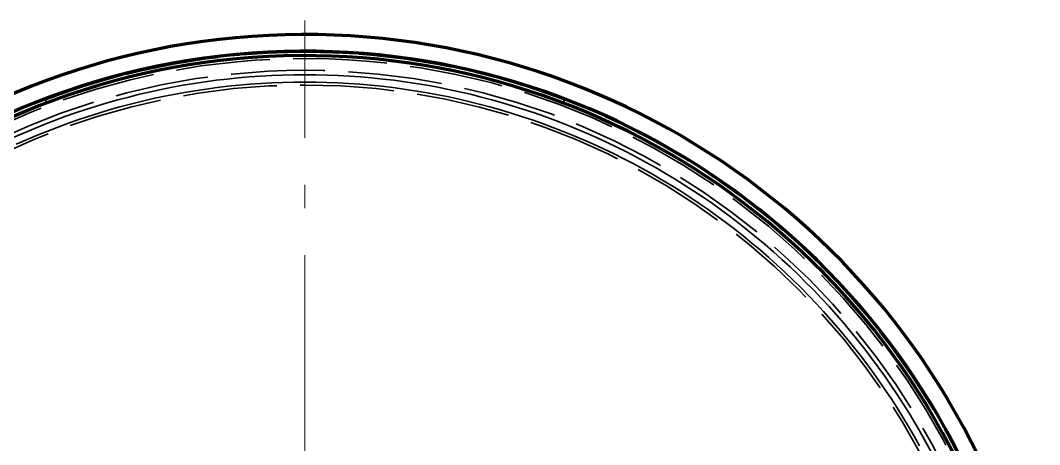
# Model space of a CAD drawing. Header units: millimetres. Extents: x 0 to 2382, y 0 to 420.
# Drawn here: x 148.65 to 192.07, y 119.62 to 137.68 of the extents above; entities that cross this region are included whole.
import ezdxf

# ---------------------------------------------------------------- set-up
doc = ezdxf.new("R2010")
doc.units = ezdxf.units.MM
doc.linetypes.add('IRAM-E-TRAZOS', pattern=[5, 4, -1])
doc.linetypes.add('IRAM-F-TRAZO-PUNTO', pattern=[20, 15, -2, 1, -2])
for name, color, linetype, lineweight in [('01-VISIBLE', 7, 'CONTINUOUS', 70), ('02-OCULTA', 4, 'IRAM-E-TRAZOS', 35), ('03-EJE', 1, 'IRAM-F-TRAZO-PUNTO', 18)]:
    doc.layers.add(name, color=color, linetype=linetype, lineweight=lineweight)

msp = doc.modelspace()

# ---------------------------------------------------------------- linework, layer by layer
at = {"layer": '01-VISIBLE'}
for radius, start, end in [(31.9, 15.92, 172.1625), (31.188, 16.2937, 171.9823), (31, 16.395, 171.9335)]:
    msp.add_arc((160.77, 105.181), radius, start, end, dxfattribs=at)
at = {"layer": '02-OCULTA'}
for p, q in [((149.765, 134.162), (149.712, 134.303)), ((149.765, 134.162), (149.712, 134.303)), ((171.775, 134.162), (171.828, 134.303)), ((171.775, 134.162), (171.828, 134.303))]:
    msp.add_line(p, q, dxfattribs=at)
for points in [[(148.347, 132.694), (148.781, 132.886), (149.218, 133.071), (149.657, 133.249), (150.099, 133.42), (150.544, 133.584), (150.992, 133.741), (151.441, 133.891), (151.894, 134.034), (152.348, 134.17), (152.804, 134.299), (153.263, 134.42), (153.723, 134.535), (154.185, 134.642), (154.648, 134.741), (155.113, 134.834), (155.58, 134.919), (156.048, 134.997), (156.517, 135.067), (156.987, 135.13), (157.457, 135.186), (157.929, 135.235), (158.402, 135.275), (158.875, 135.309), (159.348, 135.335), (159.822, 135.354), (160.296, 135.365), (160.77, 135.368), (161.244, 135.365), (161.718, 135.354), (162.192, 135.335), (162.666, 135.309), (163.139, 135.275), (163.611, 135.235), (164.083, 135.186), (164.554, 135.13), (165.023, 135.067), (165.492, 134.997), (165.96, 134.919), (166.427, 134.834), (166.892, 134.741), (167.355, 134.642), (167.817, 134.535), (168.277, 134.42), (168.736, 134.299), (169.192, 134.17), (169.646, 134.034), (170.099, 133.891), (170.548, 133.741), (170.996, 133.584), (171.441, 133.42), (171.883, 133.249), (172.322, 133.071), (172.759, 132.886), (173.193, 132.694), (173.623, 132.496), (174.051, 132.291), (174.475, 132.079), (174.896, 131.86), (175.313, 131.635), (175.727, 131.403), (176.137, 131.165), (176.543, 130.921), (176.946, 130.67), (177.344, 130.413), (177.738, 130.149), (178.128, 129.88), (178.514, 129.604), (178.896, 129.322), (179.273, 129.035), (179.645, 128.741), (180.013, 128.442), (180.376, 128.137), (180.734, 127.826), (181.087, 127.509), (181.435, 127.188), (181.778, 126.86), (182.116, 126.528), (182.449, 126.19), (182.776, 125.847), (183.098, 125.498), (183.414, 125.145), (183.725, 124.787), (184.03, 124.424), (184.329, 124.056), (184.623, 123.684), (184.911, 123.307), (185.192, 122.925), (185.468, 122.539), (185.737, 122.149), (186.001, 121.755), (186.258, 121.357), (186.509, 120.954), (186.753, 120.548), (186.991, 120.138), (187.223, 119.724), (187.448, 119.307)], [(186.949, 119.574), (186.72, 119.983), (186.484, 120.389), (186.242, 120.791), (185.994, 121.189), (185.74, 121.583), (185.479, 121.974), (185.212, 122.36), (184.939, 122.742), (184.661, 123.119), (184.376, 123.492), (184.085, 123.861), (183.789, 124.225), (183.487, 124.584), (183.18, 124.938), (182.867, 125.288), (182.548, 125.633), (182.224, 125.972), (181.895, 126.307), (181.561, 126.636), (181.221, 126.96), (180.877, 127.278), (180.527, 127.591), (180.173, 127.899), (179.813, 128.201), (179.45, 128.497), (179.081, 128.788), (178.708, 129.072), (178.33, 129.351), (177.949, 129.624), (177.563, 129.891), (177.172, 130.151), (176.778, 130.406), (176.38, 130.654), (175.978, 130.896), (175.572, 131.132), (175.163, 131.361), (174.75, 131.584), (174.333, 131.8), (173.913, 132.01), (173.49, 132.213), (173.064, 132.41), (172.635, 132.599), (172.203, 132.782), (171.768, 132.958), (171.33, 133.128), (170.89, 133.29), (170.447, 133.446), (170.002, 133.594), (169.555, 133.736), (169.105, 133.87), (168.653, 133.997), (168.2, 134.118), (167.744, 134.231), (167.287, 134.337), (166.828, 134.435), (166.368, 134.527), (165.906, 134.611), (165.443, 134.688), (164.979, 134.758), (164.514, 134.82), (164.048, 134.876), (163.581, 134.923), (163.114, 134.964), (162.646, 134.997), (162.177, 135.023), (161.708, 135.041), (161.239, 135.052), (160.77, 135.056), (160.301, 135.052), (159.832, 135.041), (159.363, 135.023), (158.894, 134.997), (158.426, 134.964), (157.958, 134.923), (157.492, 134.876), (157.026, 134.82), (156.561, 134.758), (156.096, 134.688), (155.634, 134.611), (155.172, 134.527), (154.712, 134.435), (154.253, 134.337), (153.796, 134.231), (153.34, 134.118), (152.887, 133.997), (152.435, 133.87), (151.985, 133.736), (151.538, 133.594), (151.093, 133.446), (150.65, 133.29), (150.21, 133.128), (149.772, 132.958), (149.337, 132.782), (148.905, 132.599), (148.476, 132.41)]]:
    msp.add_lwpolyline(points, dxfattribs=at)
for radius in [31.15, 31.15, 31, 31, 31, 30.375, 30.375, 30.375, 30.375, 30.375, 30.375, 30.375, 30.375, 29.75, 29.75, 29.75, 29.75]:
    msp.add_circle((160.77, 105.181), radius, dxfattribs=at)
for radius, start, end in [(31.9, 0, 174.6037), (30.875, 0, -91.3919), (31.15, 69.2072, 110.7928), (31.15, 69.2072, 110.7928), (31, 69.2072, 110.7928), (31, 69.2072, 110.7928)]:
    msp.add_arc((160.77, 105.181), radius, start, end, dxfattribs=at)
at = {"layer": '03-EJE'}
msp.add_line((160.77, 72.681), (160.77, 137.681), dxfattribs=at)

doc.saveas('drawing.dxf')
